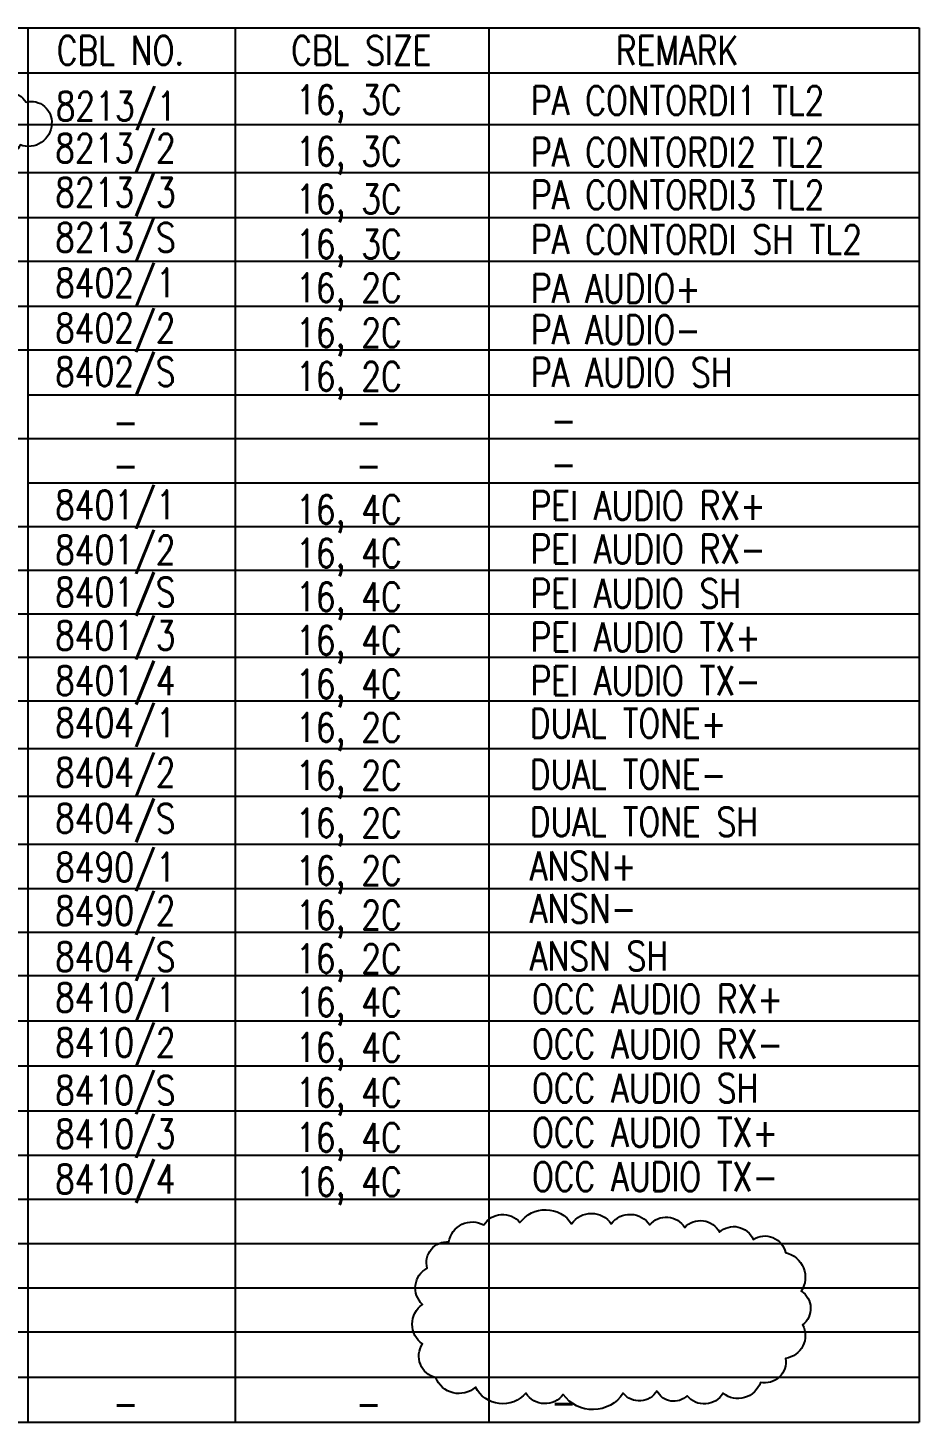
# Model space of a CAD drawing. Extents: x 260 to 819, y -886 to -454.
# Drawn here: x 608 to 687.9, y -766.9 to -642 of the extents above; entities that cross this region are included whole.
import ezdxf

# ---------------------------------------------------------------- set-up
doc = ezdxf.new("R2010")
doc.units = 0
doc.header["$LTSCALE"] = 150
doc.header["$MEASUREMENT"] = 0
doc.layers.add('현배선도', color=7, linetype='CONTINUOUS')
doc.styles.get("Standard").update_dxf_attribs({"font": 'romans.shx', "width": 0.8, "bigfont": 'whgtxt.shx'})

msp = doc.modelspace()

# ---------------------------------------------------------------- linework, layer by layer
at = {"layer": '현배선도', "color": 0}
for p, q in [((591.18, -641.97), (608, -641.97)), ((608, -641.97), (608, -646.01)), ((608, -641.97), (608, -646.01)), ((608, -641.97), (626.58, -641.97)), ((626.58, -641.97), (626.58, -646.01)), ((626.58, -641.97), (649.31, -641.97)), ((649.31, -641.97), (670.03, -641.97)), ((649.31, -641.97), (649.31, -646.01)), ((649.31, -641.97), (649.31, -766.86)), ((670.03, -641.97), (687.88, -641.97)), ((687.88, -641.97), (687.88, -766.86)), ((591.18, -646.01), (608, -646.01)), ((608, -646.01), (608, -650.64)), ((608, -646.01), (608, -650.64)), ((608, -646.01), (626.58, -646.01)), ((626.58, -646.01), (626.58, -650.64)), ((626.58, -646.01), (649.31, -646.01)), ((649.31, -646.01), (670.03, -646.01)), ((649.31, -646.01), (649.31, -650.64)), ((670.03, -646.01), (687.88, -646.01)), ((591.18, -650.64), (608, -650.64)), ((608, -650.64), (608, -654.92)), ((608, -650.64), (608, -654.92)), ((608, -650.64), (626.58, -650.64)), ((626.58, -650.64), (626.58, -654.92)), ((626.58, -650.64), (649.31, -650.64)), ((649.31, -650.64), (670.03, -650.64)), ((649.31, -650.64), (649.31, -654.92)), ((670.03, -650.64), (687.88, -650.64)), ((591.18, -654.92), (608, -654.92)), ((608, -654.92), (608, -658.96)), ((608, -654.92), (608, -658.96)), ((608, -654.92), (626.58, -654.92)), ((626.58, -654.92), (626.58, -658.96)), ((626.58, -654.92), (649.31, -654.92)), ((649.31, -654.92), (670.03, -654.92)), ((649.31, -654.92), (649.31, -658.96)), ((670.03, -654.92), (687.88, -654.92)), ((591.18, -658.96), (608, -658.96)), ((608, -658.96), (608, -662.86)), ((608, -658.96), (608, -662.86)), ((608, -658.96), (626.58, -658.96)), ((626.58, -658.96), (626.58, -662.86)), ((626.58, -658.96), (649.31, -658.96)), ((649.31, -658.96), (670.03, -658.96)), ((649.31, -658.96), (649.31, -662.86)), ((670.03, -658.96), (687.88, -658.96)), ((591.18, -662.86), (626.58, -662.86)), ((608, -662.86), (608, -666.9)), ((608, -662.86), (608, -666.9)), ((626.58, -662.86), (626.58, -666.9)), ((626.58, -662.86), (649.31, -662.86)), ((649.31, -662.86), (670.03, -662.86)), ((649.31, -662.86), (649.31, -666.9)), ((670.03, -662.86), (687.88, -662.86)), ((591.18, -666.9), (608, -666.9)), ((608, -666.9), (608, -670.81)), ((608, -666.9), (608, -670.81)), ((608, -666.9), (626.58, -666.9)), ((626.58, -666.9), (626.58, -670.81)), ((626.58, -666.9), (649.31, -666.9)), ((649.31, -666.9), (670.03, -666.9)), ((649.31, -666.9), (649.31, -670.81)), ((670.03, -666.9), (687.88, -666.9)), ((591.18, -670.81), (608, -670.81)), ((608, -670.81), (608, -674.85)), ((608, -670.81), (608, -674.85)), ((608, -670.81), (626.58, -670.81)), ((626.58, -670.81), (626.58, -674.85)), ((626.58, -670.81), (649.31, -670.81)), ((649.31, -670.81), (670.03, -670.81)), ((649.31, -670.81), (649.31, -674.85)), ((670.03, -670.81), (687.88, -670.81)), ((608, -674.85), (608, -678.75)), ((608, -674.85), (608, -678.75)), ((608, -674.85), (626.58, -674.85)), ((626.58, -674.85), (626.58, -678.75)), ((626.58, -674.85), (649.31, -674.85)), ((649.31, -674.85), (670.03, -674.85)), ((649.31, -674.85), (649.31, -678.75)), ((670.03, -674.85), (687.88, -674.85)), ((556.46, -678.75), (608, -678.75)), ((608, -678.75), (608, -682.73)), ((608, -678.75), (608, -682.73)), ((608, -678.75), (649.31, -678.75)), ((626.58, -678.75), (626.58, -682.73)), ((626.58, -678.75), (649.31, -678.75)), ((649.31, -678.75), (670.03, -678.75)), ((649.31, -678.75), (649.31, -682.73)), ((670.03, -678.75), (687.88, -678.75)), ((608, -682.73), (608, -686.64)), ((608, -682.73), (608, -686.64)), ((608, -682.73), (626.58, -682.73)), ((626.58, -682.73), (626.58, -686.64)), ((626.58, -682.73), (649.31, -682.73)), ((649.31, -682.73), (670.03, -682.73)), ((649.31, -682.73), (649.31, -686.64)), ((670.03, -682.73), (687.88, -682.73)), ((591.18, -686.64), (608, -686.64)), ((608, -686.64), (608, -690.54)), ((608, -686.64), (608, -690.54)), ((608, -686.64), (626.58, -686.64)), ((626.58, -686.64), (626.58, -690.54)), ((626.58, -686.64), (649.31, -686.64)), ((649.31, -686.64), (670.03, -686.64)), ((649.31, -686.64), (649.31, -690.54)), ((670.03, -686.64), (687.88, -686.64)), ((591.18, -690.54), (608, -690.54)), ((608, -690.54), (608, -694.45)), ((608, -690.54), (608, -694.45)), ((608, -690.54), (626.58, -690.54)), ((626.58, -690.54), (626.58, -694.45)), ((626.58, -690.54), (649.31, -690.54)), ((649.31, -690.54), (670.03, -690.54)), ((649.31, -690.54), (649.31, -694.45)), ((670.03, -690.54), (687.88, -690.54)), ((591.18, -694.45), (608, -694.45)), ((608, -694.45), (608, -698.35)), ((608, -694.45), (608, -698.35)), ((608, -694.45), (626.58, -694.45)), ((626.58, -694.45), (626.58, -698.35)), ((626.58, -694.45), (649.31, -694.45)), ((649.31, -694.45), (670.03, -694.45)), ((649.31, -694.45), (649.31, -698.35)), ((670.03, -694.45), (687.88, -694.45)), ((591.18, -698.35), (608, -698.35)), ((608, -698.35), (608, -702.26)), ((608, -698.35), (608, -702.26)), ((608, -698.35), (626.58, -698.35)), ((626.58, -698.35), (626.58, -702.26)), ((626.58, -698.35), (649.31, -698.35)), ((649.31, -698.35), (670.03, -698.35)), ((649.31, -698.35), (649.31, -702.26)), ((670.03, -698.35), (687.88, -698.35)), ((591.18, -702.26), (608, -702.26)), ((608, -702.26), (608, -706.53)), ((608, -702.26), (608, -706.53)), ((608, -702.26), (626.58, -702.26)), ((626.58, -702.26), (626.58, -706.53)), ((626.58, -702.26), (649.31, -702.26)), ((649.31, -702.26), (670.03, -702.26)), ((649.31, -702.26), (649.31, -706.53)), ((670.03, -702.26), (687.88, -702.26)), ((591.18, -706.53), (608, -706.53)), ((608, -706.53), (608, -710.8)), ((608, -706.53), (608, -715.08)), ((608, -706.53), (626.58, -706.53)), ((626.58, -706.53), (626.58, -710.8)), ((626.58, -706.53), (649.31, -706.53)), ((649.31, -706.53), (670.03, -706.53)), ((649.31, -706.53), (649.31, -710.8)), ((670.03, -706.53), (687.88, -706.53)), ((591.18, -710.8), (608, -710.8)), ((608, -710.8), (608, -715.08)), ((608, -710.8), (626.58, -710.8)), ((626.58, -710.8), (626.58, -715.08)), ((626.58, -710.8), (649.31, -710.8)), ((649.31, -710.8), (670.03, -710.8)), ((649.31, -710.8), (649.31, -715.08)), ((670.03, -710.8), (687.88, -710.8)), ((591.18, -715.08), (608, -715.08)), ((608, -715.08), (608, -719.05)), ((608, -715.08), (608, -719.05)), ((608, -715.08), (626.58, -715.08)), ((626.58, -715.08), (626.58, -719.05)), ((626.58, -715.08), (649.31, -715.08)), ((649.31, -715.08), (670.03, -715.08)), ((649.31, -715.08), (649.31, -719.05)), ((670.03, -715.08), (687.88, -715.08)), ((591.18, -719.05), (608, -719.05)), ((608, -719.05), (608, -722.96)), ((608, -719.05), (608, -722.96)), ((608, -719.05), (626.58, -719.05)), ((626.58, -719.05), (626.58, -722.96)), ((626.58, -719.05), (649.31, -719.05)), ((649.31, -719.05), (670.03, -719.05)), ((649.31, -719.05), (649.31, -722.96)), ((670.03, -719.05), (687.88, -719.05)), ((591.18, -722.96), (608, -722.96)), ((608, -722.96), (608, -726.86)), ((608, -722.96), (608, -726.86)), ((608, -722.96), (626.58, -722.96)), ((626.58, -722.96), (626.58, -726.86)), ((626.58, -722.96), (649.31, -722.96)), ((649.31, -722.96), (670.03, -722.96)), ((649.31, -722.96), (649.31, -726.86)), ((670.03, -722.96), (687.88, -722.96)), ((591.18, -726.86), (608, -726.86)), ((608, -726.86), (608, -730.91)), ((608, -726.86), (608, -730.91)), ((608, -726.86), (626.58, -726.86)), ((626.58, -726.86), (626.58, -730.91)), ((626.58, -726.86), (649.31, -726.86)), ((649.31, -726.86), (670.03, -726.86)), ((649.31, -726.86), (649.31, -730.91)), ((670.03, -726.86), (687.88, -726.86)), ((591.18, -730.91), (608, -730.91)), ((608, -730.91), (608, -734.95)), ((608, -730.91), (608, -734.95)), ((608, -730.91), (626.58, -730.91)), ((626.58, -730.91), (626.58, -734.95)), ((626.58, -730.91), (649.31, -730.91)), ((649.31, -730.91), (670.03, -730.91)), ((649.31, -730.91), (649.31, -734.95)), ((670.03, -730.91), (687.88, -730.91)), ((591.18, -734.95), (608, -734.95)), ((608, -734.95), (608, -738.99)), ((608, -734.95), (608, -738.99)), ((608, -734.95), (626.58, -734.95)), ((626.58, -734.95), (626.58, -738.99)), ((626.58, -734.95), (649.31, -734.95)), ((649.31, -734.95), (670.03, -734.95)), ((649.31, -734.95), (649.31, -738.99)), ((670.03, -734.95), (687.88, -734.95)), ((591.18, -738.99), (608, -738.99)), ((608, -738.99), (608, -742.95)), ((608, -738.99), (608, -742.95)), ((608, -738.99), (626.58, -738.99)), ((626.58, -738.99), (626.58, -742.95)), ((626.58, -738.99), (649.31, -738.99)), ((649.31, -738.99), (670.03, -738.99)), ((649.31, -738.99), (649.31, -742.95)), ((670.03, -738.99), (687.88, -738.99)), ((591.18, -742.95), (608, -742.95)), ((608, -742.95), (608, -746.9)), ((608, -742.95), (608, -746.9)), ((608, -742.95), (626.58, -742.95)), ((626.58, -742.95), (626.58, -746.9)), ((626.58, -742.95), (649.31, -742.95)), ((649.31, -742.95), (670.03, -742.95)), ((649.31, -742.95), (649.31, -746.9)), ((670.03, -742.95), (687.88, -742.95)), ((591.18, -746.9), (608, -746.9)), ((608, -746.9), (608, -758.78)), ((608, -746.9), (608, -758.78)), ((608, -746.9), (626.58, -746.9)), ((626.58, -746.9), (626.58, -758.78)), ((626.58, -746.9), (649.31, -746.9)), ((649.31, -746.9), (670.03, -746.9)), ((649.31, -746.9), (649.31, -758.78)), ((670.03, -746.9), (687.88, -746.9)), ((591.18, -750.86), (608, -750.86)), ((608, -750.86), (649.31, -750.86)), ((626.58, -750.86), (649.31, -750.86)), ((649.31, -750.86), (670.03, -750.86)), ((670.03, -750.86), (687.88, -750.86)), ((591.18, -754.82), (608, -754.82)), ((608, -754.82), (649.31, -754.82)), ((626.58, -754.82), (649.31, -754.82)), ((649.31, -754.82), (670.03, -754.82)), ((670.03, -754.82), (687.88, -754.82)), ((591.18, -758.78), (608, -758.78)), ((608, -758.78), (608, -762.82)), ((608, -758.78), (608, -762.82)), ((608, -758.78), (649.31, -758.78)), ((626.58, -758.78), (626.58, -762.82)), ((626.58, -758.78), (649.31, -758.78)), ((649.31, -758.78), (670.03, -758.78)), ((649.31, -758.78), (649.31, -762.82)), ((670.03, -758.78), (687.88, -758.78)), ((591.18, -762.82), (608, -762.82)), ((608, -762.82), (608, -766.86)), ((608, -762.82), (608, -766.86)), ((608, -762.82), (649.31, -762.82)), ((626.58, -762.82), (626.58, -766.86)), ((626.58, -762.82), (649.31, -762.82)), ((649.31, -762.82), (670.03, -762.82)), ((649.31, -762.82), (649.31, -766.86)), ((670.03, -762.82), (687.88, -762.82)), ((554.87, -766.86), (608, -766.86)), ((608, -766.86), (649.31, -766.86)), ((626.58, -766.86), (649.31, -766.86)), ((649.31, -766.86), (687.63, -766.86)), ((670.03, -766.86), (687.88, -766.86))]:
    msp.add_line(p, q, dxfattribs=at)
at = {"layer": '현배선도', "color": 3}
for points in [[(604.82, -653.12, -0.520567), (600.32, -653.32, -0.520567), (597.09, -653.25, -0.520567), (594, -652.78, -0.520567), (590.91, -652.72, -0.520567), (588.42, -650.97, -0.520567), (590.57, -648.62, -0.520567), (594.34, -648.48, -0.520567), (597.9, -648.48, -0.520567), (601.66, -648.48, -0.520567), (604.76, -648.48, -0.520567), (607.85, -648.62, -0.520567), (610.13, -650.57, -0.520567), (607.31, -652.45, -0.520567)], [(664.39, -764.06, -0.520567), (661.37, -764.28, -0.520567), (655.98, -764.39, -0.520567), (652.64, -764.28, -0.520567), (648.11, -763.74, -0.520567), (644.56, -762.88, -0.520567), (643.37, -759.86, -0.520567), (643.37, -756.31, -0.520567), (643.8, -753.08, -0.520567), (645.74, -750.71, -0.520567), (648.87, -749.2, -0.520567), (652.1, -748.99, -0.520567), (656.74, -749.09, -0.520567), (660.29, -749.09, -0.520567), (663.74, -749.2, -0.520567), (666.87, -749.42, -0.520567), (669.99, -749.85, -0.520567), (673.01, -750.49, -0.520567), (675.92, -751.68, -0.520567), (677.32, -755.12, -0.520567), (677.43, -758.14, -0.520567), (675.92, -761.15, -0.520567), (673.66, -763.31, -0.520567), (670.32, -764.28, -0.520567), (667.08, -764.49, -0.520567)]]:
    msp.add_lwpolyline(points, format="xyb", close=True, dxfattribs=at)

# ---------------------------------------------------------------- texts
at = {"layer": '현배선도', "color": 0, "width": 0.8}
for s, height, p in [('CBL NO.', 2.583, (610.59, -645.28)), ('CBL SIZE', 2.583, (631.6, -645.28)), ('REMARK', 2.583, (660.7, -645.28)), ('8213/1', 2.583, (610.5, -650.28)), ('16, 3C', 2.583, (632.04, -649.69)), ('PA CONTORDI1 TL2', 2.5833, (653.09, -649.76)), ('8213/2', 2.583, (610.45, -654.03)), ('16, 3C', 2.583, (632.04, -654.32)), ('PA CONTORDI2 TL2', 2.5833, (653.09, -654.39)), ('8213/3', 2.583, (610.45, -657.99)), ('PA CONTORDI3 TL2', 2.5833, (653.09, -658.21)), ('16, 3C', 2.583, (632.04, -658.59)), ('8213/S', 2.583, (610.45, -662.03)), ('16, 3C', 2.583, (632.04, -662.63)), ('PA CONTORDI SH TL2', 2.5833, (653.09, -662.22)), ('8402/1', 2.583, (610.44, -666.1)), ('16, 2C', 2.583, (632.04, -666.54)), ('PA AUDIO+', 2.583, (653.09, -666.61)), ('8402/2', 2.583, (610.44, -670.15)), ('16, 2C', 2.583, (632.04, -670.58)), ('PA AUDIO-', 2.583, (653.09, -670.3)), ('8402/S', 2.583, (610.44, -674.05)), ('PA AUDIO SH', 2.5833, (653.09, -674.12)), ('16, 2C', 2.583, (632.04, -674.48)), ('-', 2.58, (615.61, -678.53)), ('-', 2.58, (637.39, -678.53)), ('-', 2.58, (654.87, -678.39)), ('-', 2.58, (615.61, -682.43)), ('-', 2.58, (637.39, -682.43)), ('-', 2.58, (654.87, -682.3)), ('8401/1', 2.583, (610.44, -685.98)), ('16, 4C', 2.583, (632.04, -686.41)), ('PEI AUDIO RX+', 2.5833, (653.06, -686.04)), ('8401/2', 2.583, (610.44, -690.02)), ('16, 4C', 2.583, (632.04, -690.31)), ('PEI AUDIO RX-', 2.5833, (653.06, -689.94)), ('8401/S', 2.583, (610.44, -693.79)), ('16, 4C', 2.583, (632.04, -694.22)), ('PEI AUDIO SH', 2.5833, (653.06, -693.92)), ('8401/3', 2.583, (610.44, -697.69)), ('16, 4C', 2.583, (632.04, -698.12)), ('PEI AUDIO TX+', 2.5833, (653.06, -697.83)), ('8401/4', 2.583, (610.44, -701.73)), ('PEI AUDIO TX-', 2.5833, (653.06, -701.73)), ('16, 4C', 2.583, (632.04, -702.03)), ('8404/1', 2.583, (610.44, -705.5)), ('DUAL TONE+', 2.583, (652.99, -705.56)), ('16, 2C', 2.583, (632.04, -705.93)), ('8404/2', 2.583, (610.44, -709.95)), ('16, 2C', 2.583, (632.04, -710.21)), ('DUAL TONE-', 2.583, (652.99, -710.12)), ('8404/S', 2.583, (610.44, -714.06)), ('DUAL TONE SH', 2.5833, (652.99, -714.38)), ('16, 2C', 2.583, (632.04, -714.48)), ('8490/1', 2.583, (610.44, -718.43)), ('16, 2C', 2.583, (632.04, -718.75)), ('ANSN+', 2.583, (652.99, -718.33)), ('8490/2', 2.583, (610.44, -722.34)), ('16, 2C', 2.583, (632.04, -722.73)), ('ANSN-', 2.583, (652.99, -722.14)), ('8404/S', 2.583, (610.44, -726.46)), ('16, 2C', 2.583, (632.04, -726.63)), ('ANSN SH', 2.583, (652.99, -726.4)), ('8410/1', 2.583, (610.44, -730.11)), ('16, 4C', 2.583, (632.04, -730.54)), ('OCC AUDIO RX+', 2.5833, (653.19, -730.24)), ('8410/2', 2.583, (610.44, -734.15)), ('OCC AUDIO RX-', 2.5833, (653.19, -734.28)), ('16, 4C', 2.583, (632.04, -734.58)), ('8410/S', 2.583, (610.44, -738.42)), ('16, 4C', 2.583, (632.04, -738.62)), ('OCC AUDIO SH', 2.5833, (653.19, -738.24)), ('8410/3', 2.583, (610.44, -742.33)), ('16, 4C', 2.583, (632.04, -742.66)), ('OCC AUDIO TX+', 2.5833, (653.19, -742.2)), ('8410/4', 2.583, (610.44, -746.37)), ('16, 4C', 2.583, (632.04, -746.62)), ('OCC AUDIO TX-', 2.5833, (653.19, -746.16)), ('-', 2.58, (615.61, -766.49)), ('-', 2.58, (637.39, -766.49)), ('-', 2.58, (654.87, -766.36))]:
    msp.add_text(s, height=height, dxfattribs=at).set_placement(p)

doc.saveas('drawing.dxf')
